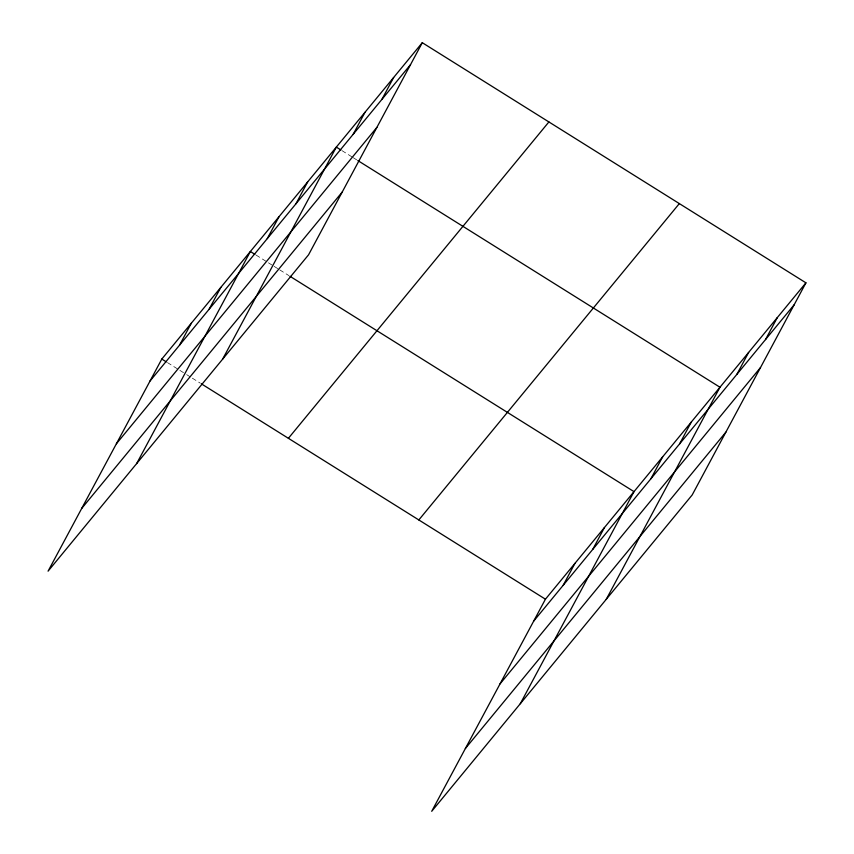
<?xml version="1.0" encoding="UTF-8"?>
<svg xmlns="http://www.w3.org/2000/svg" width="854" height="854" viewBox="0 0 854 854"><rect width="100%" height="100%" fill="white"/><g stroke="black" fill="none" stroke-linecap="round" stroke-linejoin="round"><path stroke-width="0.64" stroke-dasharray="4.27 3.2" d="M341.984 150.635L352.158 157.008M353.289 157.712L356.673 159.837M256.019 255.036L267.323 262.114M268.455 262.818L272.97 265.647M274.102 266.352L278.628 269.191M279.76 269.896L288.801 275.554M167.448 362.598L178.753 369.675M179.884 370.38L185.531 373.924M186.663 374.628L191.189 377.457M192.321 378.162L200.231 383.115"/><path stroke-width="1.28" d="M422.292 42.7L161.801 359.064L48.07 571.166L308.561 254.802L422.292 42.7L805.93 282.834L692.199 494.936L431.708 811.3L545.439 599.198L805.93 282.834M179.553 345.144L191.317 323.207M209.081 309.287L220.844 287.35M136.64 463.605L250.361 251.503L254.887 254.332M267.259 238.64L279.023 216.702M295.911 203.839L307.675 181.902M222.595 359.203L336.327 147.101L340.853 149.93M353.225 134.238L364.989 112.301M381.877 99.438L393.641 77.5M563.192 585.278L574.955 563.341M592.719 549.421L604.483 527.484M520.278 703.739L634.01 491.637L289.933 276.258M650.897 478.774L662.661 456.837M679.549 443.973L691.313 422.036M606.244 599.337L719.965 387.236L357.805 160.541M736.863 374.372L748.627 352.435M765.515 339.572L777.279 317.635M150.037 381.001L410.528 64.637M116.39 443.76L376.881 127.395M81.717 508.408L342.208 192.054M288.396 438.305L548.898 121.941M418.834 519.947L679.336 203.594M533.675 621.136L794.167 304.771M500.028 683.883L760.519 367.53M465.355 748.542L725.847 432.188M161.801 359.064L166.316 361.893M201.363 383.83L545.439 599.198"/></g></svg>
